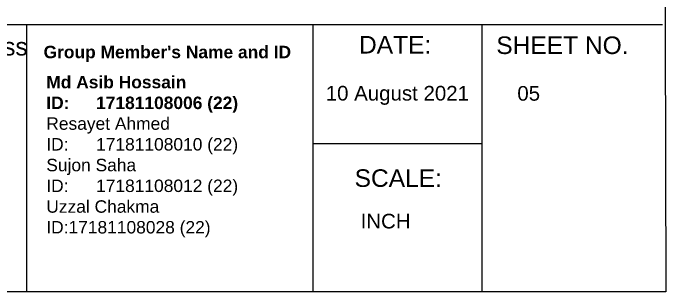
# Model space of a CAD drawing. Header units: inches. Extents: x 51 to 2153, y 246 to 1321.
# Drawn here: x 812 to 1704, y 246 to 627 of the extents above; entities that cross this region are included whole.
import ezdxf

# ---------------------------------------------------------------- set-up
doc = ezdxf.new("R2010")
doc.units = ezdxf.units.IN
doc.header["$MEASUREMENT"] = 0
doc.layers.add('PDF_0', color=7, linetype='Continuous')
doc.layers.add('PDF_Text', color=7, linetype='Continuous')
doc.styles.add('PDF Arial', font='arial.ttf')
doc.styles.add('PDF Arial Bold', font='arialbd.ttf')

msp = doc.modelspace()

# ---------------------------------------------------------------- linework, layer by layer
at = {"layer": 'PDF_0', "lineweight": 25}
msp.add_lwpolyline([(51.05, 1321.24), (1700.71, 1321.24), (1703.55, 246), (54.21, 246)], close=True, dxfattribs=at)
for points in [[(51.05, 611.68), (1698.82, 611.68)], [(829.78, 611.68), (829.78, 246)], [(1221.03, 611.68), (1221.03, 246)], [(1452.19, 611.68), (1452.19, 246)], [(1221.03, 448.73), (1452.19, 448.73)]]:
    msp.add_lwpolyline(points, dxfattribs=at)

# ---------------------------------------------------------------- texts
at = {"layer": 'PDF_Text', "attachment_point": 7}
for s, insert, char_height, style in [('Project Name    Project Address', (354.52, 561.99), 24.0013, 'PDF Arial'), ('DATE:', (1284.19, 571.89), 24.001, 'PDF Arial'), ('SHEET NO.', (1471.77, 570.85), 24.001, 'PDF Arial'), ("Group Member's Name and ID", (853.21, 560.3), 17.0009, 'PDF Arial Bold'), ('{\\fArial|b1|i0|c0|p34;Md Asib Hossain\\PID:^I17181108006 (22)}\\PResayet Ahmed\\PID:^I17181108010 (22)\\PSujon Saha\\PID:^I17181108012 (22)\\PUzzal Chakma\\PID:17181108028 (22)', (856.93, 320.8), 17.0009, 'PDF Arial'), ('10 August 2021', (1238.72, 501.59), 20.0009, 'PDF Arial'), ('05', (1500.5, 507.13), 20.001, 'PDF Arial'), ('SCALE:', (1278.19, 389.27), 24.001, 'PDF Arial'), ('INCH', (1286.4, 332.5), 20.001, 'PDF Arial')]:
    msp.add_mtext(s, dxfattribs=dict(at, insert=insert, char_height=char_height, style=style))

doc.saveas('drawing.dxf')
